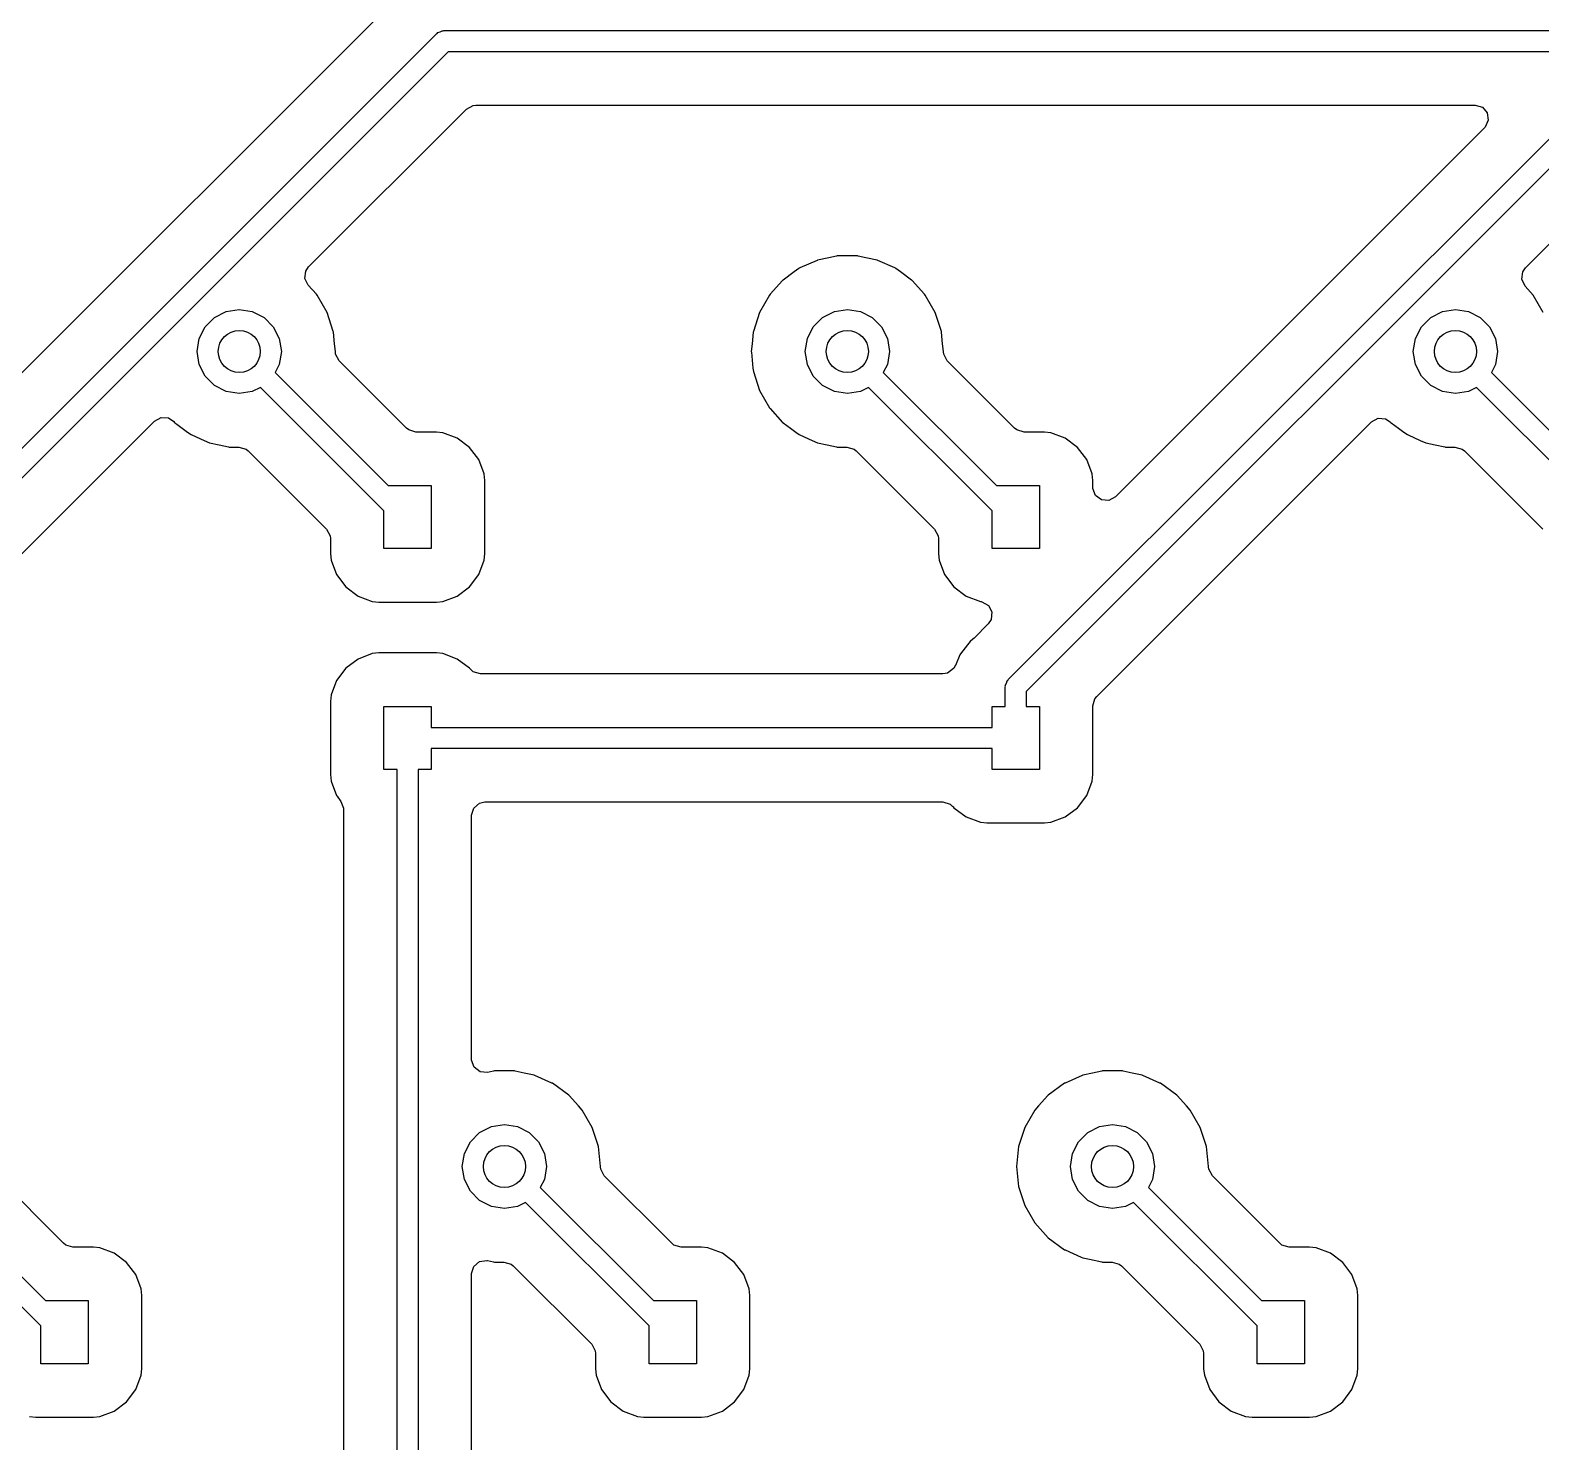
# Model space of a CAD drawing. Extents: x 1.41 to 5.39, y -5.53 to -2.36.
# Drawn here: x 2.048 to 2.613, y -4.523 to -3.995 of the extents above; entities that cross this region are included whole.
import ezdxf

# ---------------------------------------------------------------- set-up
doc = ezdxf.new("R2010")
doc.units = 0
doc.header["$MEASUREMENT"] = 0
doc.layers.add('BLACK', color=7, linetype='CONTINUOUS')

msp = doc.modelspace()

# ---------------------------------------------------------------- linework, layer by layer
at = {"layer": 'BLACK', "linetype": 'CONTINUOUS'}
for p, q in [((2.1843, -3.9834), (1.99876, -4.16893)), ((1.95863, -4.23737), (2.19979, -3.99621)), ((2.19979, -3.99621), (2.20008, -3.99607)), ((2.20008, -3.99607), (2.20026, -3.99581)), ((2.20026, -3.99581), (2.20114, -3.99553)), ((2.20114, -3.99553), (2.20196, -3.99511)), ((2.20196, -3.99511), (2.20228, -3.99516)), ((2.20228, -3.99516), (2.20258, -3.99506)), ((2.20258, -3.99506), (4.2976, -3.99506)), ((2.20421, -4.00293), (1.96535, -4.24179)), ((4.29923, -4.00293), (2.20421, -4.00293)), ((2.41375, -4.23799), (2.6398, -4.01194)), ((2.64422, -4.01866), (2.42047, -4.24241)), ((2.15194, -4.08351), (2.21105, -4.02441)), ((2.21105, -4.02441), (2.2135, -4.02307)), ((2.2135, -4.02307), (2.21456, -4.02295)), ((2.21456, -4.02295), (2.5885, -4.02295)), ((2.5885, -4.02295), (2.59119, -4.02374)), ((2.59119, -4.02374), (2.59302, -4.02585)), ((2.59341, -4.02862), (2.59225, -4.03116)), ((2.59302, -4.02585), (2.59341, -4.02862)), ((2.59201, -4.03142), (2.45388, -4.16955)), ((2.59225, -4.03116), (2.59201, -4.03142)), ((2.60736, -4.08384), (2.65106, -4.04014)), ((2.34219, -4.08106), (2.3358, -4.08391)), ((2.34243, -4.08095), (2.34219, -4.08106)), ((2.34219, -4.08106), (2.34219, -4.08106)), ((2.34656, -4.08007), (2.34243, -4.08095)), ((2.34953, -4.07944), (2.34656, -4.08007)), ((2.34978, -4.07939), (2.34953, -4.07944)), ((2.34953, -4.07944), (2.34953, -4.07944)), ((2.3573, -4.07939), (2.34978, -4.07939)), ((2.35756, -4.07944), (2.3573, -4.07939)), ((2.36052, -4.08007), (2.35756, -4.07944)), ((2.35756, -4.07944), (2.35756, -4.07944)), ((2.36466, -4.08095), (2.36052, -4.08007)), ((2.36489, -4.08106), (2.36466, -4.08095)), ((2.37129, -4.08391), (2.36489, -4.08106)), ((2.36489, -4.08106), (2.36489, -4.08106)), ((2.15056, -4.08782), (2.1509, -4.08504)), ((2.1509, -4.08504), (2.15194, -4.08351)), ((2.33369, -4.08537), (2.32948, -4.08843)), ((2.33535, -4.08416), (2.33369, -4.08537)), ((2.33556, -4.08401), (2.33535, -4.08416)), ((2.33535, -4.08416), (2.33535, -4.08416)), ((2.3358, -4.08391), (2.33556, -4.08401)), ((2.3358, -4.08391), (2.3358, -4.08391)), ((2.37153, -4.08401), (2.37129, -4.08391)), ((2.37129, -4.08391), (2.37129, -4.08391)), ((2.37174, -4.08416), (2.37153, -4.08401)), ((2.3734, -4.08537), (2.37174, -4.08416)), ((2.37174, -4.08416), (2.37174, -4.08416)), ((2.37761, -4.08843), (2.3734, -4.08537)), ((2.60597, -4.08814), (2.60631, -4.08537)), ((2.60631, -4.08537), (2.60736, -4.08384)), ((2.15177, -4.09034), (2.15056, -4.08782)), ((2.15484, -4.09375), (2.15177, -4.09034)), ((2.3293, -4.08862), (2.32469, -4.09375)), ((2.32948, -4.08843), (2.3293, -4.08862)), ((2.3293, -4.08862), (2.3293, -4.08862)), ((2.37778, -4.08862), (2.37761, -4.08843)), ((2.38239, -4.09375), (2.37778, -4.08862)), ((2.37778, -4.08862), (2.37778, -4.08862)), ((2.60718, -4.09066), (2.60597, -4.08814)), ((2.6102, -4.09402), (2.60718, -4.09066)), ((2.15508, -4.09402), (2.15484, -4.09375)), ((2.15884, -4.10053), (2.15508, -4.09402)), ((2.32445, -4.09402), (2.32069, -4.10053)), ((2.32469, -4.09375), (2.32445, -4.09402)), ((2.38264, -4.09402), (2.38239, -4.09375)), ((2.3864, -4.10053), (2.38264, -4.09402)), ((2.61396, -4.10053), (2.6102, -4.09402)), ((2.11324, -4.1059), (2.11673, -4.10242)), ((2.11673, -4.10242), (2.12112, -4.10018)), ((2.12112, -4.10018), (2.12598, -4.09941)), ((2.12598, -4.09941), (2.13085, -4.10018)), ((2.13085, -4.10018), (2.13524, -4.10242)), ((2.13524, -4.10242), (2.13872, -4.1059)), ((2.16116, -4.10768), (2.15884, -4.10053)), ((2.32069, -4.10053), (2.31836, -4.10768)), ((2.3408, -4.1059), (2.34429, -4.10242)), ((2.34429, -4.10242), (2.34868, -4.10018)), ((2.34868, -4.10018), (2.35354, -4.09941)), ((2.35354, -4.09941), (2.35841, -4.10018)), ((2.35841, -4.10018), (2.3628, -4.10242)), ((2.3628, -4.10242), (2.36628, -4.1059)), ((2.38872, -4.10768), (2.3864, -4.10053)), ((2.56836, -4.1059), (2.57185, -4.10242)), ((2.57185, -4.10242), (2.57624, -4.10018)), ((2.57624, -4.10018), (2.5811, -4.09941)), ((2.5811, -4.09941), (2.58597, -4.10018)), ((2.58597, -4.10018), (2.59036, -4.10242)), ((2.59036, -4.10242), (2.59384, -4.1059)), ((2.11101, -4.11029), (2.11324, -4.1059)), ((2.13872, -4.1059), (2.14096, -4.11029)), ((2.16119, -4.10794), (2.16116, -4.10768)), ((2.16165, -4.11229), (2.16119, -4.10794)), ((2.16119, -4.10794), (2.16119, -4.10794)), ((2.31834, -4.10794), (2.31788, -4.11229)), ((2.31836, -4.10768), (2.31834, -4.10794)), ((2.31834, -4.10794), (2.31834, -4.10794)), ((2.33857, -4.11029), (2.3408, -4.1059)), ((2.36628, -4.1059), (2.36852, -4.11029)), ((2.38875, -4.10794), (2.38872, -4.10768)), ((2.38921, -4.11229), (2.38875, -4.10794)), ((2.38875, -4.10794), (2.38875, -4.10794)), ((2.56613, -4.11029), (2.56836, -4.1059)), ((2.59384, -4.1059), (2.59608, -4.11029)), ((2.11024, -4.11516), (2.11101, -4.11029)), ((2.11101, -4.12002), (2.11024, -4.11516)), ((2.14096, -4.11029), (2.14173, -4.11516)), ((2.14173, -4.11516), (2.14096, -4.12002)), ((2.16195, -4.11516), (2.16165, -4.11229)), ((2.16194, -4.11529), (2.16195, -4.11516)), ((2.16204, -4.11621), (2.16194, -4.11529)), ((2.31788, -4.11229), (2.31758, -4.11516)), ((2.31758, -4.11516), (2.31761, -4.11542)), ((2.31761, -4.11542), (2.31761, -4.11542)), ((2.31761, -4.11542), (2.31823, -4.12139)), ((2.3378, -4.11516), (2.33857, -4.11029)), ((2.33857, -4.12002), (2.3378, -4.11516)), ((2.36852, -4.11029), (2.36929, -4.11516)), ((2.36929, -4.11516), (2.36852, -4.12002)), ((2.38951, -4.11516), (2.38921, -4.11229)), ((2.38949, -4.11529), (2.38951, -4.11516)), ((2.38959, -4.11621), (2.38949, -4.11529)), ((2.56535, -4.11516), (2.56613, -4.11029)), ((2.56613, -4.12002), (2.56535, -4.11516)), ((2.59608, -4.11029), (2.59685, -4.11516)), ((2.59685, -4.11516), (2.59608, -4.12002)), ((2.11324, -4.12441), (2.11101, -4.12002)), ((2.14096, -4.12002), (2.13943, -4.12303)), ((2.16337, -4.11867), (2.16204, -4.11621)), ((2.18859, -4.14388), (2.16337, -4.11867)), ((2.3408, -4.12441), (2.33857, -4.12002)), ((2.36852, -4.12002), (2.36699, -4.12303)), ((2.39093, -4.11867), (2.38959, -4.11621)), ((2.41615, -4.14388), (2.39093, -4.11867)), ((2.56836, -4.12441), (2.56613, -4.12002)), ((2.59608, -4.12002), (2.59455, -4.12303)), ((2.11673, -4.1279), (2.11324, -4.12441)), ((2.13943, -4.12303), (2.18175, -4.16535)), ((2.31823, -4.12139), (2.31836, -4.12263)), ((2.31836, -4.12263), (2.32069, -4.12979)), ((2.34429, -4.1279), (2.3408, -4.12441)), ((2.36699, -4.12303), (2.40931, -4.16535)), ((2.57185, -4.1279), (2.56836, -4.12441)), ((2.59455, -4.12303), (2.63687, -4.16535)), ((2.12112, -4.13013), (2.11673, -4.1279)), ((2.12598, -4.13091), (2.12112, -4.13013)), ((2.13085, -4.13013), (2.12598, -4.13091)), ((2.13386, -4.1286), (2.13085, -4.13013)), ((2.18012, -4.17486), (2.13386, -4.1286)), ((2.32069, -4.12979), (2.32445, -4.1363)), ((2.34868, -4.13013), (2.34429, -4.1279)), ((2.35354, -4.13091), (2.34868, -4.13013)), ((2.35841, -4.13013), (2.35354, -4.13091)), ((2.36142, -4.1286), (2.35841, -4.13013)), ((2.40768, -4.17486), (2.36142, -4.1286)), ((2.57624, -4.13013), (2.57185, -4.1279)), ((2.5811, -4.13091), (2.57624, -4.13013)), ((2.58597, -4.13013), (2.5811, -4.13091)), ((2.58898, -4.1286), (2.58597, -4.13013)), ((2.63524, -4.17486), (2.58898, -4.1286)), ((2.32445, -4.1363), (2.32462, -4.13649)), ((2.32462, -4.13649), (2.32462, -4.13649)), ((2.32462, -4.13649), (2.3293, -4.14169)), ((1.99175, -4.24371), (2.09427, -4.14119)), ((2.09427, -4.14119), (2.09672, -4.13985)), ((2.09672, -4.13985), (2.09951, -4.14005)), ((2.09951, -4.14005), (2.10146, -4.14138)), ((2.10146, -4.14138), (2.10175, -4.14169)), ((2.10175, -4.14169), (2.10192, -4.14188)), ((2.10192, -4.14188), (2.10262, -4.14239)), ((2.10262, -4.14239), (2.10665, -4.14532)), ((2.3293, -4.14169), (2.32948, -4.14188)), ((2.32948, -4.14188), (2.33223, -4.14388)), ((2.44687, -4.24433), (2.54968, -4.14151)), ((2.54968, -4.14151), (2.55213, -4.14017)), ((2.55213, -4.14017), (2.55492, -4.14037)), ((2.55492, -4.14037), (2.55664, -4.14155)), ((2.55664, -4.14155), (2.55667, -4.14152)), ((2.55667, -4.14152), (2.55686, -4.14169)), ((2.55686, -4.14169), (2.55704, -4.14188)), ((2.55704, -4.14188), (2.55979, -4.14388)), ((2.10665, -4.14532), (2.108, -4.1463)), ((2.108, -4.1463), (2.10824, -4.14641)), ((2.10824, -4.14641), (2.10824, -4.14641)), ((2.10824, -4.14641), (2.11278, -4.14843)), ((2.11278, -4.14843), (2.11487, -4.14936)), ((2.11487, -4.14936), (2.11844, -4.15012)), ((2.18941, -4.14455), (2.18859, -4.14388)), ((2.1921, -4.14533), (2.18941, -4.14455)), ((2.19973, -4.14533), (2.1921, -4.14533)), ((2.20218, -4.1456), (2.19973, -4.14533)), ((2.20755, -4.14761), (2.20218, -4.1456)), ((2.21214, -4.15105), (2.20755, -4.14761)), ((2.33223, -4.14388), (2.33421, -4.14532)), ((2.33421, -4.14532), (2.33556, -4.1463)), ((2.33556, -4.1463), (2.3358, -4.14641)), ((2.3358, -4.14641), (2.3358, -4.14641)), ((2.3358, -4.14641), (2.34034, -4.14843)), ((2.34034, -4.14843), (2.34243, -4.14936)), ((2.34243, -4.14936), (2.346, -4.15012)), ((2.41697, -4.14455), (2.41615, -4.14388)), ((2.41966, -4.14533), (2.41697, -4.14455)), ((2.42729, -4.14533), (2.41966, -4.14533)), ((2.42974, -4.1456), (2.42729, -4.14533)), ((2.43511, -4.14761), (2.42974, -4.1456)), ((2.4397, -4.15105), (2.43511, -4.14761)), ((2.55979, -4.14388), (2.56177, -4.14532)), ((2.56177, -4.14532), (2.56312, -4.1463)), ((2.56312, -4.1463), (2.56336, -4.14641)), ((2.56336, -4.14641), (2.56336, -4.14641)), ((2.56336, -4.14641), (2.5679, -4.14843)), ((2.5679, -4.14843), (2.56999, -4.14936)), ((2.56999, -4.14936), (2.57356, -4.15012)), ((2.11844, -4.15012), (2.12197, -4.15087)), ((2.12197, -4.15087), (2.12197, -4.15087)), ((2.12197, -4.15087), (2.12222, -4.15093)), ((2.12222, -4.15093), (2.12582, -4.15093)), ((2.12582, -4.15093), (2.1285, -4.15171)), ((2.1285, -4.15171), (2.12933, -4.15238)), ((2.12933, -4.15238), (2.15865, -4.1817)), ((2.21558, -4.15564), (2.21214, -4.15105)), ((2.346, -4.15012), (2.34953, -4.15087)), ((2.34953, -4.15087), (2.34953, -4.15087)), ((2.34953, -4.15087), (2.34978, -4.15093)), ((2.34978, -4.15093), (2.35338, -4.15093)), ((2.35338, -4.15093), (2.35606, -4.15171)), ((2.35606, -4.15171), (2.35688, -4.15238)), ((2.35688, -4.15238), (2.3862, -4.1817)), ((2.44313, -4.15564), (2.4397, -4.15105)), ((2.57356, -4.15012), (2.57709, -4.15087)), ((2.57709, -4.15087), (2.57709, -4.15087)), ((2.57709, -4.15087), (2.57734, -4.15093)), ((2.57734, -4.15093), (2.58094, -4.15093)), ((2.58094, -4.15093), (2.58362, -4.15171)), ((2.58362, -4.15171), (2.58444, -4.15238)), ((2.58444, -4.15238), (2.61376, -4.1817)), ((2.21759, -4.16101), (2.21558, -4.15564)), ((2.44515, -4.16101), (2.44313, -4.15564)), ((2.18175, -4.16535), (2.19783, -4.16535)), ((2.19783, -4.16535), (2.19783, -4.18898)), ((2.21785, -4.16346), (2.21759, -4.16101)), ((2.21785, -4.19087), (2.21785, -4.16346)), ((2.40931, -4.16535), (2.42539, -4.16535)), ((2.42539, -4.16535), (2.42539, -4.18898)), ((2.44541, -4.16346), (2.44515, -4.16101)), ((2.44541, -4.16604), (2.44541, -4.16346)), ((2.44543, -4.1664), (2.44541, -4.16604)), ((2.4464, -4.16902), (2.44543, -4.1664)), ((2.44864, -4.17069), (2.4464, -4.16902)), ((2.45143, -4.17089), (2.44864, -4.17069)), ((2.45388, -4.16955), (2.45143, -4.17089)), ((2.18012, -4.18898), (2.18012, -4.17486)), ((2.40768, -4.18898), (2.40768, -4.17486)), ((2.15865, -4.1817), (2.15999, -4.18415)), ((2.3862, -4.1817), (2.38754, -4.18415)), ((2.15999, -4.18415), (2.1601, -4.18521)), ((2.1601, -4.18521), (2.1601, -4.19087)), ((2.38754, -4.18415), (2.38766, -4.18521)), ((2.38766, -4.18521), (2.38766, -4.19087)), ((2.1601, -4.19087), (2.16036, -4.19332)), ((2.16036, -4.19332), (2.16238, -4.19869)), ((2.19783, -4.18898), (2.18012, -4.18898)), ((2.21558, -4.19869), (2.21759, -4.19332)), ((2.21759, -4.19332), (2.21785, -4.19087)), ((2.38766, -4.19087), (2.38792, -4.19332)), ((2.38792, -4.19332), (2.38994, -4.19869)), ((2.42539, -4.18898), (2.40768, -4.18898)), ((2.16238, -4.19869), (2.16582, -4.20328)), ((2.21214, -4.20328), (2.21558, -4.19869)), ((2.38994, -4.19869), (2.39338, -4.20328)), ((2.16582, -4.20328), (2.17041, -4.20672)), ((2.20755, -4.20672), (2.21214, -4.20328)), ((2.39338, -4.20328), (2.39796, -4.20672)), ((2.17041, -4.20672), (2.17577, -4.20873)), ((2.17577, -4.20873), (2.17822, -4.209)), ((2.17822, -4.209), (2.19973, -4.209)), ((2.19973, -4.209), (2.20218, -4.20873)), ((2.20218, -4.20873), (2.20755, -4.20672)), ((2.39796, -4.20672), (2.40333, -4.20873)), ((2.40333, -4.20873), (2.40364, -4.20876)), ((2.40364, -4.20876), (2.40391, -4.20883)), ((2.40391, -4.20883), (2.40634, -4.21021)), ((2.40634, -4.21021), (2.40763, -4.21269)), ((2.40627, -4.21716), (2.40094, -4.2225)), ((2.40738, -4.21548), (2.40627, -4.21716)), ((2.40763, -4.21269), (2.40738, -4.21548)), ((2.40094, -4.2225), (2.40045, -4.22292)), ((2.17577, -4.22828), (2.17041, -4.23029)), ((2.17822, -4.22801), (2.17577, -4.22828)), ((2.19973, -4.22801), (2.17822, -4.22801)), ((2.20218, -4.22828), (2.19973, -4.22801)), ((2.20755, -4.23029), (2.20218, -4.22828)), ((2.39585, -4.22839), (2.39561, -4.2287)), ((2.39848, -4.22495), (2.39585, -4.22839)), ((2.39849, -4.22495), (2.39848, -4.22495)), ((2.39945, -4.22369), (2.39849, -4.22495)), ((2.39849, -4.22495), (2.39849, -4.22495)), ((2.40045, -4.22292), (2.39945, -4.22369)), ((2.16582, -4.23373), (2.16238, -4.23832)), ((2.17041, -4.23029), (2.16582, -4.23373)), ((2.21214, -4.23373), (2.20755, -4.23029)), ((2.21235, -4.23401), (2.21214, -4.23373)), ((2.2126, -4.23426), (2.21235, -4.23401)), ((2.39325, -4.2339), (2.39101, -4.23557)), ((2.39333, -4.23379), (2.39325, -4.2339)), ((2.39395, -4.23271), (2.39333, -4.23379)), ((2.39397, -4.23266), (2.39395, -4.23271)), ((2.39561, -4.2287), (2.39397, -4.23266)), ((2.16238, -4.23832), (2.16036, -4.24369)), ((2.21262, -4.23424), (2.2126, -4.23426)), ((2.21355, -4.2351), (2.21262, -4.23424)), ((2.21623, -4.23589), (2.21355, -4.2351)), ((2.38928, -4.23589), (2.21623, -4.23589)), ((2.39101, -4.23557), (2.38928, -4.23589)), ((2.41265, -4.24016), (2.41307, -4.23934)), ((2.41307, -4.23934), (2.41335, -4.23846)), ((2.41335, -4.23846), (2.41361, -4.23828)), ((2.41361, -4.23828), (2.41375, -4.23799)), ((2.16036, -4.24369), (2.1601, -4.24614)), ((2.4126, -4.24078), (2.4127, -4.24048)), ((2.4126, -4.24803), (2.4126, -4.24078)), ((2.4127, -4.24048), (2.41265, -4.24016)), ((2.42047, -4.24241), (2.42047, -4.24803)), ((2.44541, -4.24783), (2.4462, -4.24515)), ((2.4462, -4.24515), (2.44687, -4.24433)), ((2.1601, -4.24614), (2.1601, -4.27355)), ((2.18012, -4.27165), (2.18012, -4.24803)), ((2.18012, -4.24803), (2.19783, -4.24803)), ((2.19783, -4.24803), (2.19783, -4.25591)), ((2.40768, -4.25591), (2.40768, -4.24803)), ((2.40768, -4.24803), (2.4126, -4.24803)), ((2.42047, -4.24803), (2.42539, -4.24803)), ((2.42539, -4.24803), (2.42539, -4.27165)), ((2.44541, -4.27355), (2.44541, -4.24783)), ((2.19783, -4.25591), (2.40768, -4.25591)), ((2.40768, -4.26378), (2.19783, -4.26378)), ((2.19783, -4.26378), (2.19783, -4.27165)), ((2.40768, -4.27165), (2.40768, -4.26378)), ((2.1601, -4.27355), (2.16036, -4.276)), ((2.18504, -4.27165), (2.18012, -4.27165)), ((2.18504, -4.56102), (2.18504, -4.27165)), ((2.19783, -4.27165), (2.19291, -4.27165)), ((2.19291, -4.27165), (2.19291, -4.56102)), ((2.42539, -4.27165), (2.40768, -4.27165)), ((2.44515, -4.276), (2.44541, -4.27355)), ((2.16036, -4.276), (2.16238, -4.28137)), ((2.44313, -4.28137), (2.44515, -4.276)), ((2.16238, -4.28137), (2.16259, -4.28165)), ((2.16259, -4.28165), (2.16259, -4.28165)), ((2.16259, -4.28165), (2.16403, -4.28357)), ((2.16403, -4.28357), (2.16501, -4.28619)), ((2.21372, -4.28608), (2.21583, -4.28425)), ((2.21583, -4.28425), (2.21789, -4.2838)), ((2.21789, -4.2838), (2.38928, -4.2838)), ((2.38928, -4.2838), (2.39196, -4.28459)), ((2.39196, -4.28459), (2.39289, -4.28545)), ((2.4397, -4.28596), (2.44313, -4.28137)), ((2.16501, -4.28619), (2.16502, -4.28654)), ((2.16502, -4.28654), (2.16502, -4.53604)), ((2.21293, -4.28876), (2.21372, -4.28608)), ((2.21293, -4.38019), (2.21293, -4.28876)), ((2.39289, -4.28545), (2.39291, -4.28542)), ((2.39291, -4.28542), (2.39316, -4.28567)), ((2.39316, -4.28567), (2.39338, -4.28596)), ((2.39338, -4.28596), (2.39796, -4.28939)), ((2.39796, -4.28939), (2.40333, -4.29141)), ((2.42974, -4.29141), (2.43511, -4.28939)), ((2.43511, -4.28939), (2.4397, -4.28596)), ((2.40333, -4.29141), (2.40578, -4.29167)), ((2.40578, -4.29167), (2.42729, -4.29167)), ((2.42729, -4.29167), (2.42974, -4.29141)), ((2.21294, -4.38052), (2.21293, -4.38019)), ((2.21391, -4.38314), (2.21294, -4.38052)), ((2.21614, -4.38483), (2.21391, -4.38314)), ((2.21893, -4.38504), (2.21614, -4.38483)), ((2.22118, -4.38456), (2.21893, -4.38504)), ((2.22144, -4.38451), (2.22118, -4.38456)), ((2.22118, -4.38456), (2.22118, -4.38456)), ((2.22896, -4.38451), (2.22144, -4.38451)), ((2.22921, -4.38456), (2.22896, -4.38451)), ((2.23263, -4.38529), (2.22921, -4.38456)), ((2.22921, -4.38456), (2.22921, -4.38456)), ((2.23631, -4.38607), (2.23263, -4.38529)), ((2.23655, -4.38618), (2.23631, -4.38607)), ((2.24294, -4.38902), (2.23655, -4.38618)), ((2.23655, -4.38618), (2.23655, -4.38618)), ((2.4414, -4.38618), (2.43501, -4.38902)), ((2.44164, -4.38607), (2.4414, -4.38618)), ((2.4414, -4.38618), (2.4414, -4.38618)), ((2.44532, -4.38529), (2.44164, -4.38607)), ((2.44874, -4.38456), (2.44532, -4.38529)), ((2.449, -4.38451), (2.44874, -4.38456)), ((2.44874, -4.38456), (2.44874, -4.38456)), ((2.45652, -4.38451), (2.449, -4.38451)), ((2.45677, -4.38456), (2.45652, -4.38451)), ((2.46019, -4.38529), (2.45677, -4.38456)), ((2.45677, -4.38456), (2.45677, -4.38456)), ((2.46387, -4.38607), (2.46019, -4.38529)), ((2.46411, -4.38618), (2.46387, -4.38607)), ((2.4705, -4.38902), (2.46411, -4.38618)), ((2.46411, -4.38618), (2.46411, -4.38618)), ((2.24318, -4.38913), (2.24294, -4.38902)), ((2.24294, -4.38902), (2.24294, -4.38902)), ((2.24926, -4.39355), (2.24318, -4.38913)), ((2.43477, -4.38913), (2.42869, -4.39355)), ((2.43501, -4.38902), (2.43477, -4.38913)), ((2.43501, -4.38902), (2.43501, -4.38902)), ((2.47074, -4.38913), (2.4705, -4.38902)), ((2.4705, -4.38902), (2.4705, -4.38902)), ((2.47682, -4.39355), (2.47074, -4.38913)), ((2.24944, -4.39374), (2.24926, -4.39355)), ((2.25292, -4.39761), (2.24944, -4.39374)), ((2.24944, -4.39374), (2.24944, -4.39374)), ((2.25429, -4.39914), (2.25292, -4.39761)), ((2.42503, -4.39761), (2.42366, -4.39914)), ((2.42852, -4.39374), (2.42503, -4.39761)), ((2.42869, -4.39355), (2.42852, -4.39374)), ((2.42852, -4.39374), (2.42852, -4.39374)), ((2.477, -4.39374), (2.47682, -4.39355)), ((2.48048, -4.39761), (2.477, -4.39374)), ((2.477, -4.39374), (2.477, -4.39374)), ((2.48185, -4.39914), (2.48048, -4.39761)), ((2.25805, -4.40565), (2.25429, -4.39914)), ((2.42366, -4.39914), (2.4199, -4.40565)), ((2.48561, -4.40565), (2.48185, -4.39914)), ((2.21246, -4.41102), (2.21594, -4.40754)), ((2.21594, -4.40754), (2.22033, -4.4053)), ((2.22033, -4.4053), (2.2252, -4.40453)), ((2.2252, -4.40453), (2.23006, -4.4053)), ((2.23006, -4.4053), (2.23445, -4.40754)), ((2.23445, -4.40754), (2.23794, -4.41102)), ((2.26038, -4.4128), (2.25805, -4.40565)), ((2.4199, -4.40565), (2.41758, -4.4128)), ((2.44002, -4.41102), (2.4435, -4.40754)), ((2.4435, -4.40754), (2.44789, -4.4053)), ((2.44789, -4.4053), (2.45276, -4.40453)), ((2.45276, -4.40453), (2.45762, -4.4053)), ((2.45762, -4.4053), (2.46201, -4.40754)), ((2.46201, -4.40754), (2.4655, -4.41102)), ((2.48793, -4.4128), (2.48561, -4.40565)), ((2.21022, -4.41541), (2.21246, -4.41102)), ((2.23794, -4.41102), (2.24017, -4.41541)), ((2.26116, -4.42028), (2.26038, -4.4128)), ((2.41758, -4.4128), (2.41679, -4.42028)), ((2.43778, -4.41541), (2.44002, -4.41102)), ((2.4655, -4.41102), (2.46773, -4.41541)), ((2.48872, -4.42028), (2.48793, -4.4128)), ((2.20945, -4.42028), (2.21022, -4.41541)), ((2.21022, -4.42514), (2.20945, -4.42028)), ((2.24017, -4.41541), (2.24094, -4.42028)), ((2.24094, -4.42028), (2.24017, -4.42514)), ((2.26115, -4.4204), (2.26116, -4.42028)), ((2.26125, -4.42133), (2.26115, -4.4204)), ((2.41679, -4.42028), (2.41758, -4.42775)), ((2.43701, -4.42028), (2.43778, -4.41541)), ((2.43778, -4.42514), (2.43701, -4.42028)), ((2.46773, -4.41541), (2.4685, -4.42028)), ((2.4685, -4.42028), (2.46773, -4.42514)), ((2.48871, -4.4204), (2.48872, -4.42028)), ((2.48881, -4.42133), (2.48871, -4.4204)), ((2.06024, -4.449), (2.03503, -4.42379)), ((2.21246, -4.42953), (2.21022, -4.42514)), ((2.24017, -4.42514), (2.23864, -4.42815)), ((2.26259, -4.42379), (2.26125, -4.42133)), ((2.2878, -4.449), (2.26259, -4.42379)), ((2.44002, -4.42953), (2.43778, -4.42514)), ((2.46773, -4.42514), (2.4662, -4.42815)), ((2.49015, -4.42379), (2.48881, -4.42133)), ((2.51536, -4.449), (2.49015, -4.42379)), ((2.01108, -4.42815), (2.0534, -4.47047)), ((2.21594, -4.43302), (2.21246, -4.42953)), ((2.23864, -4.42815), (2.28096, -4.47047)), ((2.41758, -4.42775), (2.4199, -4.4349)), ((2.4435, -4.43302), (2.44002, -4.42953)), ((2.4662, -4.42815), (2.50852, -4.47047)), ((2.05177, -4.47998), (2.00551, -4.43372)), ((2.22033, -4.43525), (2.21594, -4.43302)), ((2.2252, -4.43602), (2.22033, -4.43525)), ((2.23006, -4.43525), (2.2252, -4.43602)), ((2.23307, -4.43372), (2.23006, -4.43525)), ((2.27933, -4.47998), (2.23307, -4.43372)), ((2.4199, -4.4349), (2.42366, -4.44142)), ((2.44789, -4.43525), (2.4435, -4.43302)), ((2.45276, -4.43602), (2.44789, -4.43525)), ((2.45762, -4.43525), (2.45276, -4.43602)), ((2.46063, -4.43372), (2.45762, -4.43525)), ((2.50689, -4.47998), (2.46063, -4.43372)), ((2.42366, -4.44142), (2.42869, -4.447)), ((2.42869, -4.447), (2.43477, -4.45142)), ((2.06107, -4.44967), (2.06024, -4.449)), ((2.06375, -4.45045), (2.06107, -4.44967)), ((2.07138, -4.45045), (2.06375, -4.45045)), ((2.07383, -4.45072), (2.07138, -4.45045)), ((2.0792, -4.45273), (2.07383, -4.45072)), ((2.08379, -4.45617), (2.0792, -4.45273)), ((2.28863, -4.44967), (2.2878, -4.449)), ((2.29131, -4.45045), (2.28863, -4.44967)), ((2.29894, -4.45045), (2.29131, -4.45045)), ((2.30139, -4.45072), (2.29894, -4.45045)), ((2.30676, -4.45273), (2.30139, -4.45072)), ((2.31135, -4.45617), (2.30676, -4.45273)), ((2.43477, -4.45142), (2.43501, -4.45153)), ((2.43501, -4.45153), (2.43501, -4.45153)), ((2.43501, -4.45153), (2.441, -4.45419)), ((2.441, -4.45419), (2.44164, -4.45448)), ((2.44164, -4.45448), (2.44415, -4.45501)), ((2.51619, -4.44967), (2.51536, -4.449)), ((2.51887, -4.45045), (2.51619, -4.44967)), ((2.5265, -4.45045), (2.51887, -4.45045)), ((2.52895, -4.45072), (2.5265, -4.45045)), ((2.53432, -4.45273), (2.52895, -4.45072)), ((2.53891, -4.45617), (2.53432, -4.45273)), ((2.08723, -4.46076), (2.08379, -4.45617)), ((2.21293, -4.46036), (2.21372, -4.45768)), ((2.21372, -4.45768), (2.21583, -4.45585)), ((2.21583, -4.45585), (2.2186, -4.45545)), ((2.2186, -4.45545), (2.21893, -4.45551)), ((2.21893, -4.45551), (2.22118, -4.45599)), ((2.22118, -4.45599), (2.22118, -4.45599)), ((2.22118, -4.45599), (2.22144, -4.45604)), ((2.22144, -4.45604), (2.22503, -4.45604)), ((2.22503, -4.45604), (2.22771, -4.45683)), ((2.22771, -4.45683), (2.22854, -4.4575)), ((2.22854, -4.4575), (2.25786, -4.48682)), ((2.31479, -4.46076), (2.31135, -4.45617)), ((2.44415, -4.45501), (2.44874, -4.45599)), ((2.44874, -4.45599), (2.44874, -4.45599)), ((2.44874, -4.45599), (2.449, -4.45604)), ((2.449, -4.45604), (2.45259, -4.45604)), ((2.45259, -4.45604), (2.45527, -4.45683)), ((2.45527, -4.45683), (2.4561, -4.4575)), ((2.4561, -4.4575), (2.48542, -4.48682)), ((2.54235, -4.46076), (2.53891, -4.45617)), ((2.08924, -4.46613), (2.08723, -4.46076)), ((2.21293, -4.53604), (2.21293, -4.46036)), ((2.3168, -4.46613), (2.31479, -4.46076)), ((2.54436, -4.46613), (2.54235, -4.46076)), ((2.0534, -4.47047), (2.06949, -4.47047)), ((2.06949, -4.47047), (2.06949, -4.49409)), ((2.08951, -4.46858), (2.08924, -4.46613)), ((2.08951, -4.49599), (2.08951, -4.46858)), ((2.28096, -4.47047), (2.29705, -4.47047)), ((2.29705, -4.47047), (2.29705, -4.49409)), ((2.31707, -4.46858), (2.3168, -4.46613)), ((2.31707, -4.49599), (2.31707, -4.46858)), ((2.50852, -4.47047), (2.52461, -4.47047)), ((2.52461, -4.47047), (2.52461, -4.49409)), ((2.54463, -4.46858), (2.54436, -4.46613)), ((2.54463, -4.49599), (2.54463, -4.46858)), ((2.05177, -4.49409), (2.05177, -4.47998)), ((2.27933, -4.49409), (2.27933, -4.47998)), ((2.50689, -4.49409), (2.50689, -4.47998)), ((2.25786, -4.48682), (2.2592, -4.48927)), ((2.48542, -4.48682), (2.48676, -4.48927)), ((2.06949, -4.49409), (2.05177, -4.49409)), ((2.2592, -4.48927), (2.25931, -4.49032)), ((2.25931, -4.49032), (2.25931, -4.49599)), ((2.29705, -4.49409), (2.27933, -4.49409)), ((2.48676, -4.48927), (2.48687, -4.49032)), ((2.48687, -4.49032), (2.48687, -4.49599)), ((2.52461, -4.49409), (2.50689, -4.49409)), ((2.08723, -4.50381), (2.08924, -4.49844)), ((2.08924, -4.49844), (2.08951, -4.49599)), ((2.25931, -4.49599), (2.25958, -4.49844)), ((2.25958, -4.49844), (2.26159, -4.50381)), ((2.31479, -4.50381), (2.3168, -4.49844)), ((2.3168, -4.49844), (2.31707, -4.49599)), ((2.48687, -4.49599), (2.48714, -4.49844)), ((2.48714, -4.49844), (2.48915, -4.50381)), ((2.54235, -4.50381), (2.54436, -4.49844)), ((2.54436, -4.49844), (2.54463, -4.49599)), ((2.08379, -4.5084), (2.08723, -4.50381)), ((2.26159, -4.50381), (2.26503, -4.5084)), ((2.31135, -4.5084), (2.31479, -4.50381)), ((2.48915, -4.50381), (2.49259, -4.5084)), ((2.53891, -4.5084), (2.54235, -4.50381)), ((2.0792, -4.51184), (2.08379, -4.5084)), ((2.26503, -4.5084), (2.26962, -4.51184)), ((2.30676, -4.51184), (2.31135, -4.5084)), ((2.49259, -4.5084), (2.49718, -4.51184)), ((2.53432, -4.51184), (2.53891, -4.5084)), ((2.04743, -4.51385), (2.04988, -4.51411)), ((2.04988, -4.51411), (2.07138, -4.51411)), ((2.07138, -4.51411), (2.07383, -4.51385)), ((2.07383, -4.51385), (2.0792, -4.51184)), ((2.26962, -4.51184), (2.27499, -4.51385)), ((2.27499, -4.51385), (2.27744, -4.51411)), ((2.27744, -4.51411), (2.29894, -4.51411)), ((2.29894, -4.51411), (2.30139, -4.51385)), ((2.30139, -4.51385), (2.30676, -4.51184)), ((2.49718, -4.51184), (2.50255, -4.51385)), ((2.50255, -4.51385), (2.50499, -4.51411)), ((2.50499, -4.51411), (2.5265, -4.51411)), ((2.5265, -4.51411), (2.52895, -4.51385)), ((2.52895, -4.51385), (2.53432, -4.51184))]:
    msp.add_line(p, q, dxfattribs=at)
at = {"layer": 'BLACK'}
for centre in [(2.12598, -4.11516), (2.35354, -4.11516), (2.5811, -4.11516), (2.2252, -4.42028), (2.45276, -4.42028)]:
    msp.add_circle(centre, 0.00787, dxfattribs=at)

doc.saveas('drawing.dxf')
